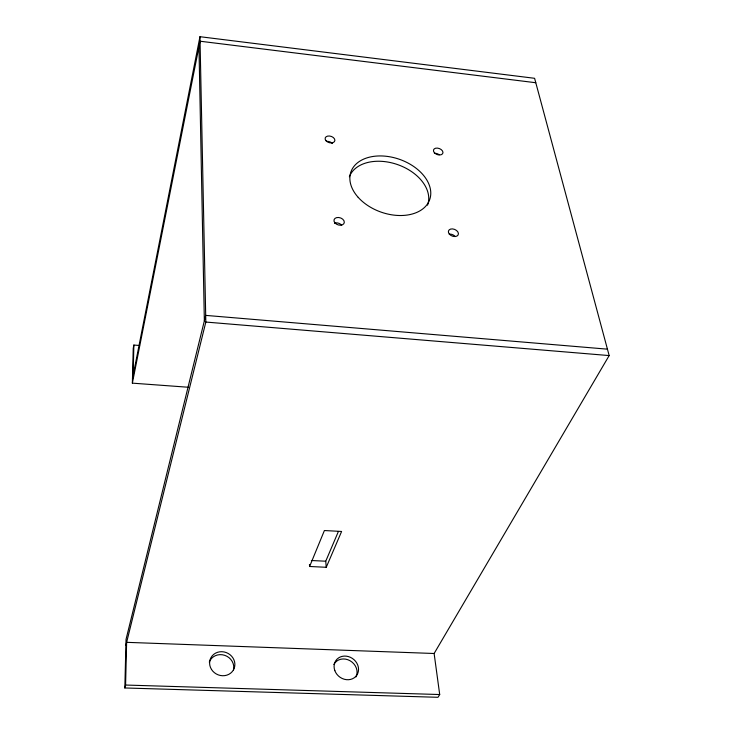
<?xml version="1.0" encoding="UTF-8"?>
<svg xmlns="http://www.w3.org/2000/svg" width="734" height="734" viewBox="0 0 734 734"><rect width="100%" height="100%" fill="white"/><g stroke="black" fill="none" stroke-linecap="round" stroke-linejoin="round"><path stroke-width="1.1" d="M132.478 378.716L199.96 36.7L534.6 78.299L609.165 355.577L434.124 653.499L439.703 694.538L437.987 697.3L124.835 687.969L126.037 639.387L205.694 315.391L607.449 349.164M188.28 387.249L132.368 383.148L133.23 348.402L133.872 345.053L139.579 345.503M124.835 687.969L125.587 685.042L126.624 642.333L434.124 653.499M133.138 375.395L133.872 345.053M132.368 383.148L200.052 41.214L535.792 82.731M125.89 645.333L205.832 322.052L199.96 36.7M309.61 566.483L324.4 530.535L341.604 531.462L326.245 567.29L309.61 566.483L309.454 564.455M326.245 567.29L325.74 561.216L338.411 531.453M125.587 685.042L439.703 694.538M311.363 560.51L325.74 561.216M205.832 322.052L609.165 355.577M198.96 46.71L204.355 320.831M349.366 176.775A41.59 27.975 19.4 0 1 398.278 164.838A41.59 27.975 19.4 0 1 427.546 205.162M449.254 234.137A5.221 3.56 22.2 0 1 455.163 236.458M434.381 153.323A4.927 3.193 20.4 0 1 439.088 154.709M326.749 141.359A5 3.303 16.9 0 1 332.392 143.561M334.456 223.108A5.294 3.698 18.1 0 1 341.613 225.21M333.878 664.444A12.726 11.239 37.6 0 1 350.054 660.738A12.726 11.239 37.6 0 1 355.962 676.95M209.282 662.077A12.762 11.827 25.2 0 1 224.696 655.324A12.762 11.827 25.2 0 1 233.458 670.078M211.493 669.426A12.808 11.845 25.1 0 0 233.375 670.032A12.808 11.845 25.1 0 0 221.861 651.7A12.808 11.845 25.1 0 0 211.493 669.426M334.842 670.637A12.762 11.249 37.4 0 0 355.724 676.509A12.762 11.249 37.4 0 0 348.375 656.572A12.762 11.249 37.4 0 0 334.842 670.637M358.201 197.363A41.746 27.956 19.4 0 0 427.683 203.667A41.746 27.956 19.4 0 0 385.075 156.158A41.746 27.956 19.4 0 0 358.201 197.363M434.436 152.782A4.945 3.193 20.4 0 0 442.62 153.681A4.945 3.193 20.4 0 0 437.556 148.112A4.945 3.193 20.4 0 0 434.436 152.782M449.437 234.21A5.248 3.56 22.2 0 0 458.071 235.054A5.248 3.56 22.2 0 0 452.667 228.916A5.248 3.56 22.2 0 0 449.437 234.21M325.969 140.708A5.019 3.303 16.9 0 0 334.42 141.634A5.019 3.303 16.9 0 0 329.603 136.019A5.019 3.303 16.9 0 0 325.969 140.708M334.887 222.833A5.312 3.698 18.1 0 0 343.824 223.705A5.312 3.698 18.1 0 0 338.695 217.493A5.312 3.698 18.1 0 0 334.887 222.833"/></g></svg>
